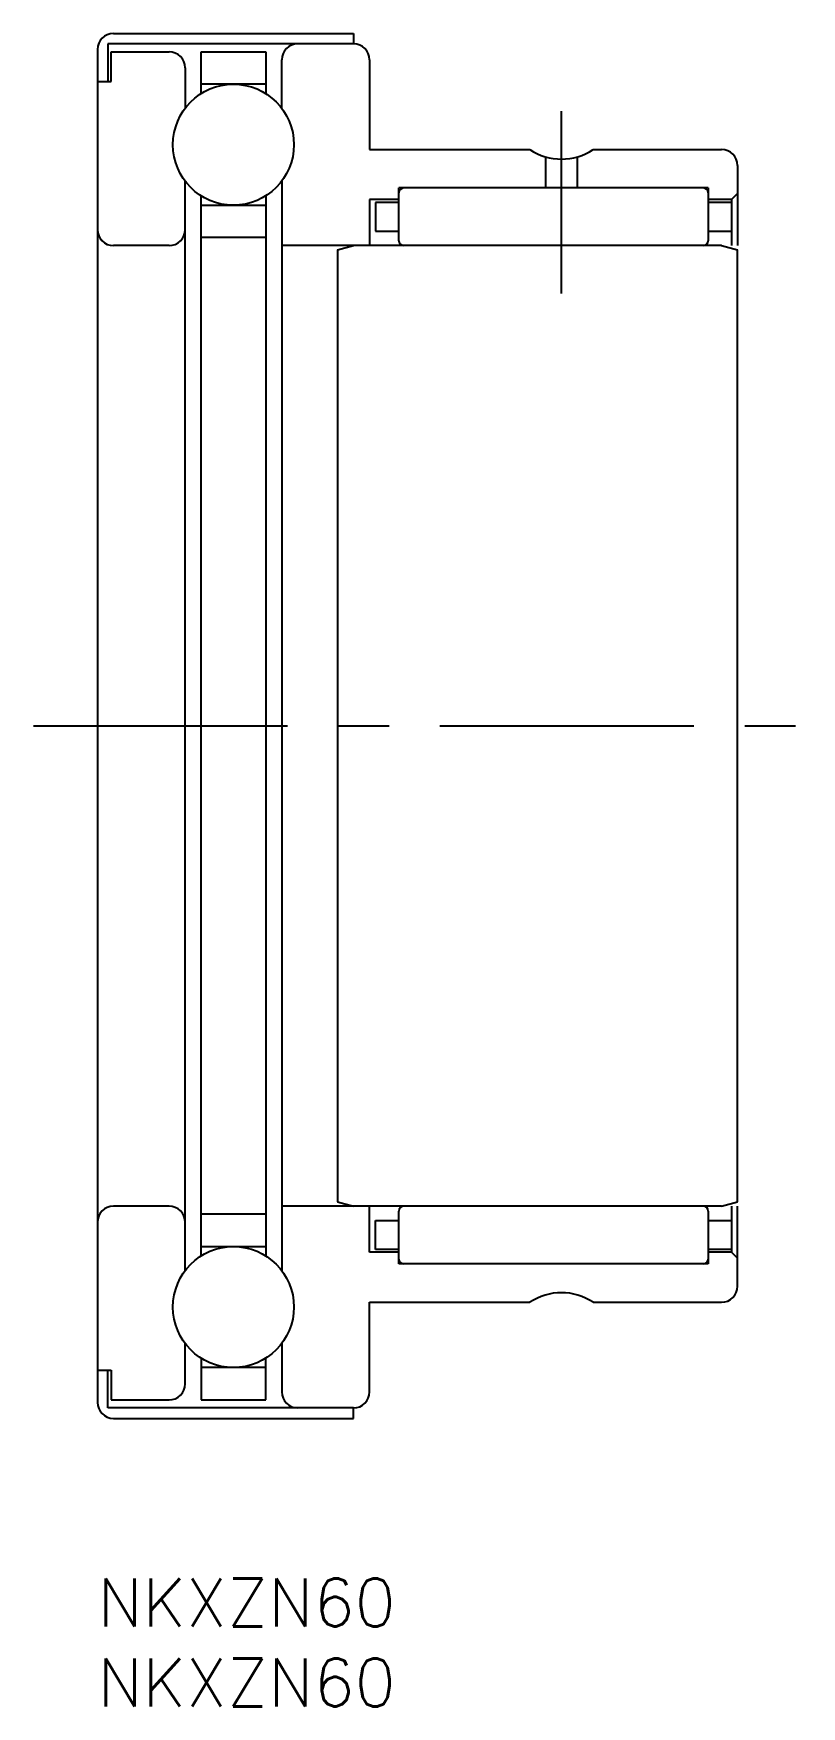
# Model space of a CAD drawing. Extents: x -4 to 44, y -8 to 97.
import ezdxf

# ---------------------------------------------------------------- set-up
doc = ezdxf.new("R2010")
doc.units = 0
doc.header["$LTSCALE"] = 0.5
doc.linetypes.add('CENTER', pattern=[50.8, 31.75, -6.35, 6.35, -6.35])
for name, color, linetype in [('MSM_CENTER', 1, 'CENTER'), ('MSM_CONTINUOUS', 7, 'CONTINUOUS'), ('MSM_PART_NUMBER', 7, 'CONTINUOUS')]:
    doc.layers.add(name, color=color, linetype=linetype)
doc.styles.get("Standard").update_dxf_attribs({"font": 'txt.shx', "height": 3, "bigfont": 'bigfont.shx'})

msp = doc.modelspace()

# ---------------------------------------------------------------- linework, layer by layer
at = {"layer": 'MSM_CENTER', "linetype": 'CENTER'}
for p, q in [((29, 80.25), (29, 91.65)), ((-4, 53.25), (44, 53.25))]:
    msp.add_line(p, q, dxfattribs=at)
at = {"layer": 'MSM_CONTINUOUS', "linetype": 'CONTINUOUS'}
for p, q in [((1, 96.5), (16, 96.5)), ((16, 96.5), (16, 95.85)), ((0, 95.5), (0, 11)), ((16, 95.85), (0.65, 95.85)), ((0.65, 95.85), (0.65, 93.5)), ((0.85, 93.5), (0.85, 95.35)), ((0.85, 95.35), (4.476, 95.35)), ((6.484, 92.747494), (6.484, 95.35)), ((6.484, 95.35), (10.516, 95.35)), ((10.516, 95.35), (10.516, 92.747494)), ((5.476, 94.35), (5.476, 91.816007)), ((11.524, 91.816003), (11.524, 94.85)), ((17, 94.85), (17, 89.25)), ((0, 93.5), (0.85, 93.5)), ((10.516, 93.33), (6.484, 93.33)), ((17, 89.25), (27.028807, 89.25)), ((30.971193, 89.25), (39, 89.25)), ((28.015, 86.85), (28.015, 88.78988)), ((29.985, 88.78988), (29.985, 86.85)), ((40, 88.25), (40, 83.25)), ((5.476, 19.215976), (5.476, 87.284862)), ((11.524, 87.284866), (11.524, 19.215972)), ((18.84, 83.55), (18.84, 86.85)), ((38.16, 86.85), (18.84, 86.85)), ((38.16, 86.85), (38.16, 83.55)), ((6.484, 20.147494), (6.484, 86.352506)), ((6.484, 85.77), (10.516, 85.77)), ((10.516, 86.352506), (10.516, 20.147494)), ((18.84, 86.13), (17, 86.13)), ((17, 86.13), (17, 83.25)), ((17.368, 85.95), (17.368, 84.15)), ((18.84, 85.95), (17.368, 85.95)), ((39.632, 86.13), (38.16, 86.13)), ((39.632, 85.95), (38.16, 85.95)), ((40, 86.498), (39.632, 86.13)), ((39.632, 86.13), (39.632, 83.25)), ((0.439092, 83.422717), (0.172717, 83.689092)), ((10.516, 83.75), (6.484, 83.75)), ((17.368, 84.15), (18.84, 84.15)), ((38.16, 84.15), (39.632, 84.15)), ((4.476, 83.25), (1, 83.25)), ((39, 83.25), (11.524, 83.25)), ((15, 82.98205), (16, 83.25)), ((15, 82.98205), (15, 23.51795)), ((39, 83.25), (40, 82.98205)), ((40, 23.51795), (40, 82.98205)), ((4.476, 23.25), (1, 23.25)), ((39, 23.25), (11.524, 23.25)), ((15, 23.51795), (16, 23.25)), ((17, 20.37), (17, 23.25)), ((39, 23.25), (40, 23.51795)), ((39.632, 23.25), (39.632, 20.37)), ((40, 18.25), (40, 23.25)), ((10.516, 22.75), (6.484, 22.75)), ((17.368, 20.55), (17.368, 22.35)), ((17.368, 22.35), (18.84, 22.35)), ((18.84, 19.65), (18.84, 22.95)), ((38.16, 22.95), (38.16, 19.65)), ((38.16, 22.35), (39.632, 22.35)), ((6.484, 20.73), (10.516, 20.73)), ((18.84, 20.37), (17, 20.37)), ((18.84, 20.55), (17.368, 20.55)), ((39.632, 20.55), (38.16, 20.55)), ((39.632, 20.37), (38.16, 20.37)), ((39.632, 20.574412), (39.607588, 20.55)), ((40, 20.002), (39.632, 20.37)), ((38.16, 19.65), (18.84, 19.65)), ((17, 11.65), (17, 17.25)), ((17, 17.25), (27.028807, 17.25)), ((30.971193, 17.25), (39, 17.25)), ((5.476, 12.15), (5.476, 14.684831)), ((11.524, 14.684835), (11.524, 11.65)), ((6.484, 13.752506), (6.484, 11.15)), ((10.516, 11.15), (10.516, 13.752506)), ((0, 13), (0.85, 13)), ((0.65, 10.65), (0.65, 13)), ((0.85, 13), (0.85, 11.15)), ((10.516, 13.17), (6.484, 13.17)), ((16, 10.65), (0.65, 10.65)), ((0.85, 11.15), (4.476, 11.15)), ((6.484, 11.15), (10.516, 11.15)), ((16, 10), (16, 10.65)), ((1, 10), (16, 10))]:
    msp.add_line(p, q, dxfattribs=at)
for centre in [(8.5, 89.55), (8.5, 16.95)]:
    msp.add_circle(centre, 3.78, dxfattribs=at)
for centre, radius, start, end in [((1, 95.5), 1, 90, 180), ((4.476, 94.35), 1, 0, 90), ((12.524, 94.85), 1, 90, 180), ((16, 94.85), 1, 0, 90), ((29, 92.188), 3.538, 236.14115178, 303.85884822), ((39, 88.25), 1, 0, 90), ((19.14, 86.55), 0.3, 90, 180), ((37.86, 86.55), 0.3, 0, 90), ((1, 84.25), 1, 180, 270), ((4.476, 84.25), 1, 270, 0), ((19.14, 83.55), 0.3, 180, 270), ((37.86, 83.55), 0.3, 270, 0), ((1, 22.25), 1, 90, 180), ((4.476, 22.25), 1, 0, 90), ((19.14, 22.95), 0.3, 90, 180), ((37.86, 22.95), 0.3, 0, 90), ((19.14, 19.95), 0.3, 180, 270), ((37.86, 19.95), 0.3, 270, 0), ((29, 14.312), 3.538, 56.141152, 123.858848), ((39, 18.25), 1, 270, 0), ((4.476, 12.15), 1, 270, 0), ((12.524, 11.65), 1, 180, 270), ((16, 11.65), 1, 270, 0), ((1, 11), 1, 180, 270)]:
    msp.add_arc(centre, radius, start, end, dxfattribs=at)

# ---------------------------------------------------------------- texts
at = {"layer": 'MSM_PART_NUMBER'}
for p in [(0, -3), (0, -8)]:
    msp.add_text('NKXZN60', height=3, dxfattribs=at).set_placement(p)

doc.saveas('drawing.dxf')
